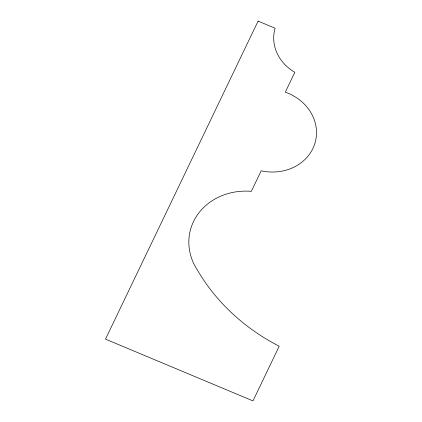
<?xml version="1.0" encoding="UTF-8"?>
<svg xmlns="http://www.w3.org/2000/svg" width="422" height="422" viewBox="0 0 422 422"><rect width="100%" height="100%" fill="white"/><g stroke="black" fill="none" stroke-linecap="round" stroke-linejoin="round"><path stroke-width="0.63" d="M258.095 21.1L105.495 339.13L252.978 400.9L279.206 346.24A197.195 174.755 11.7 0 1 197.538 270.296A60.124 53.283 11.7 0 1 197.179 215.215A60.124 53.283 11.7 0 1 251.348 191.34L261.202 170.794A46.457 41.171 11.7 0 0 314.907 143.348A46.457 41.171 11.7 0 0 285.304 92.175L294.841 72.299A43.703 38.729 11.7 0 1 275.112 28.227L258.095 21.1"/></g></svg>
